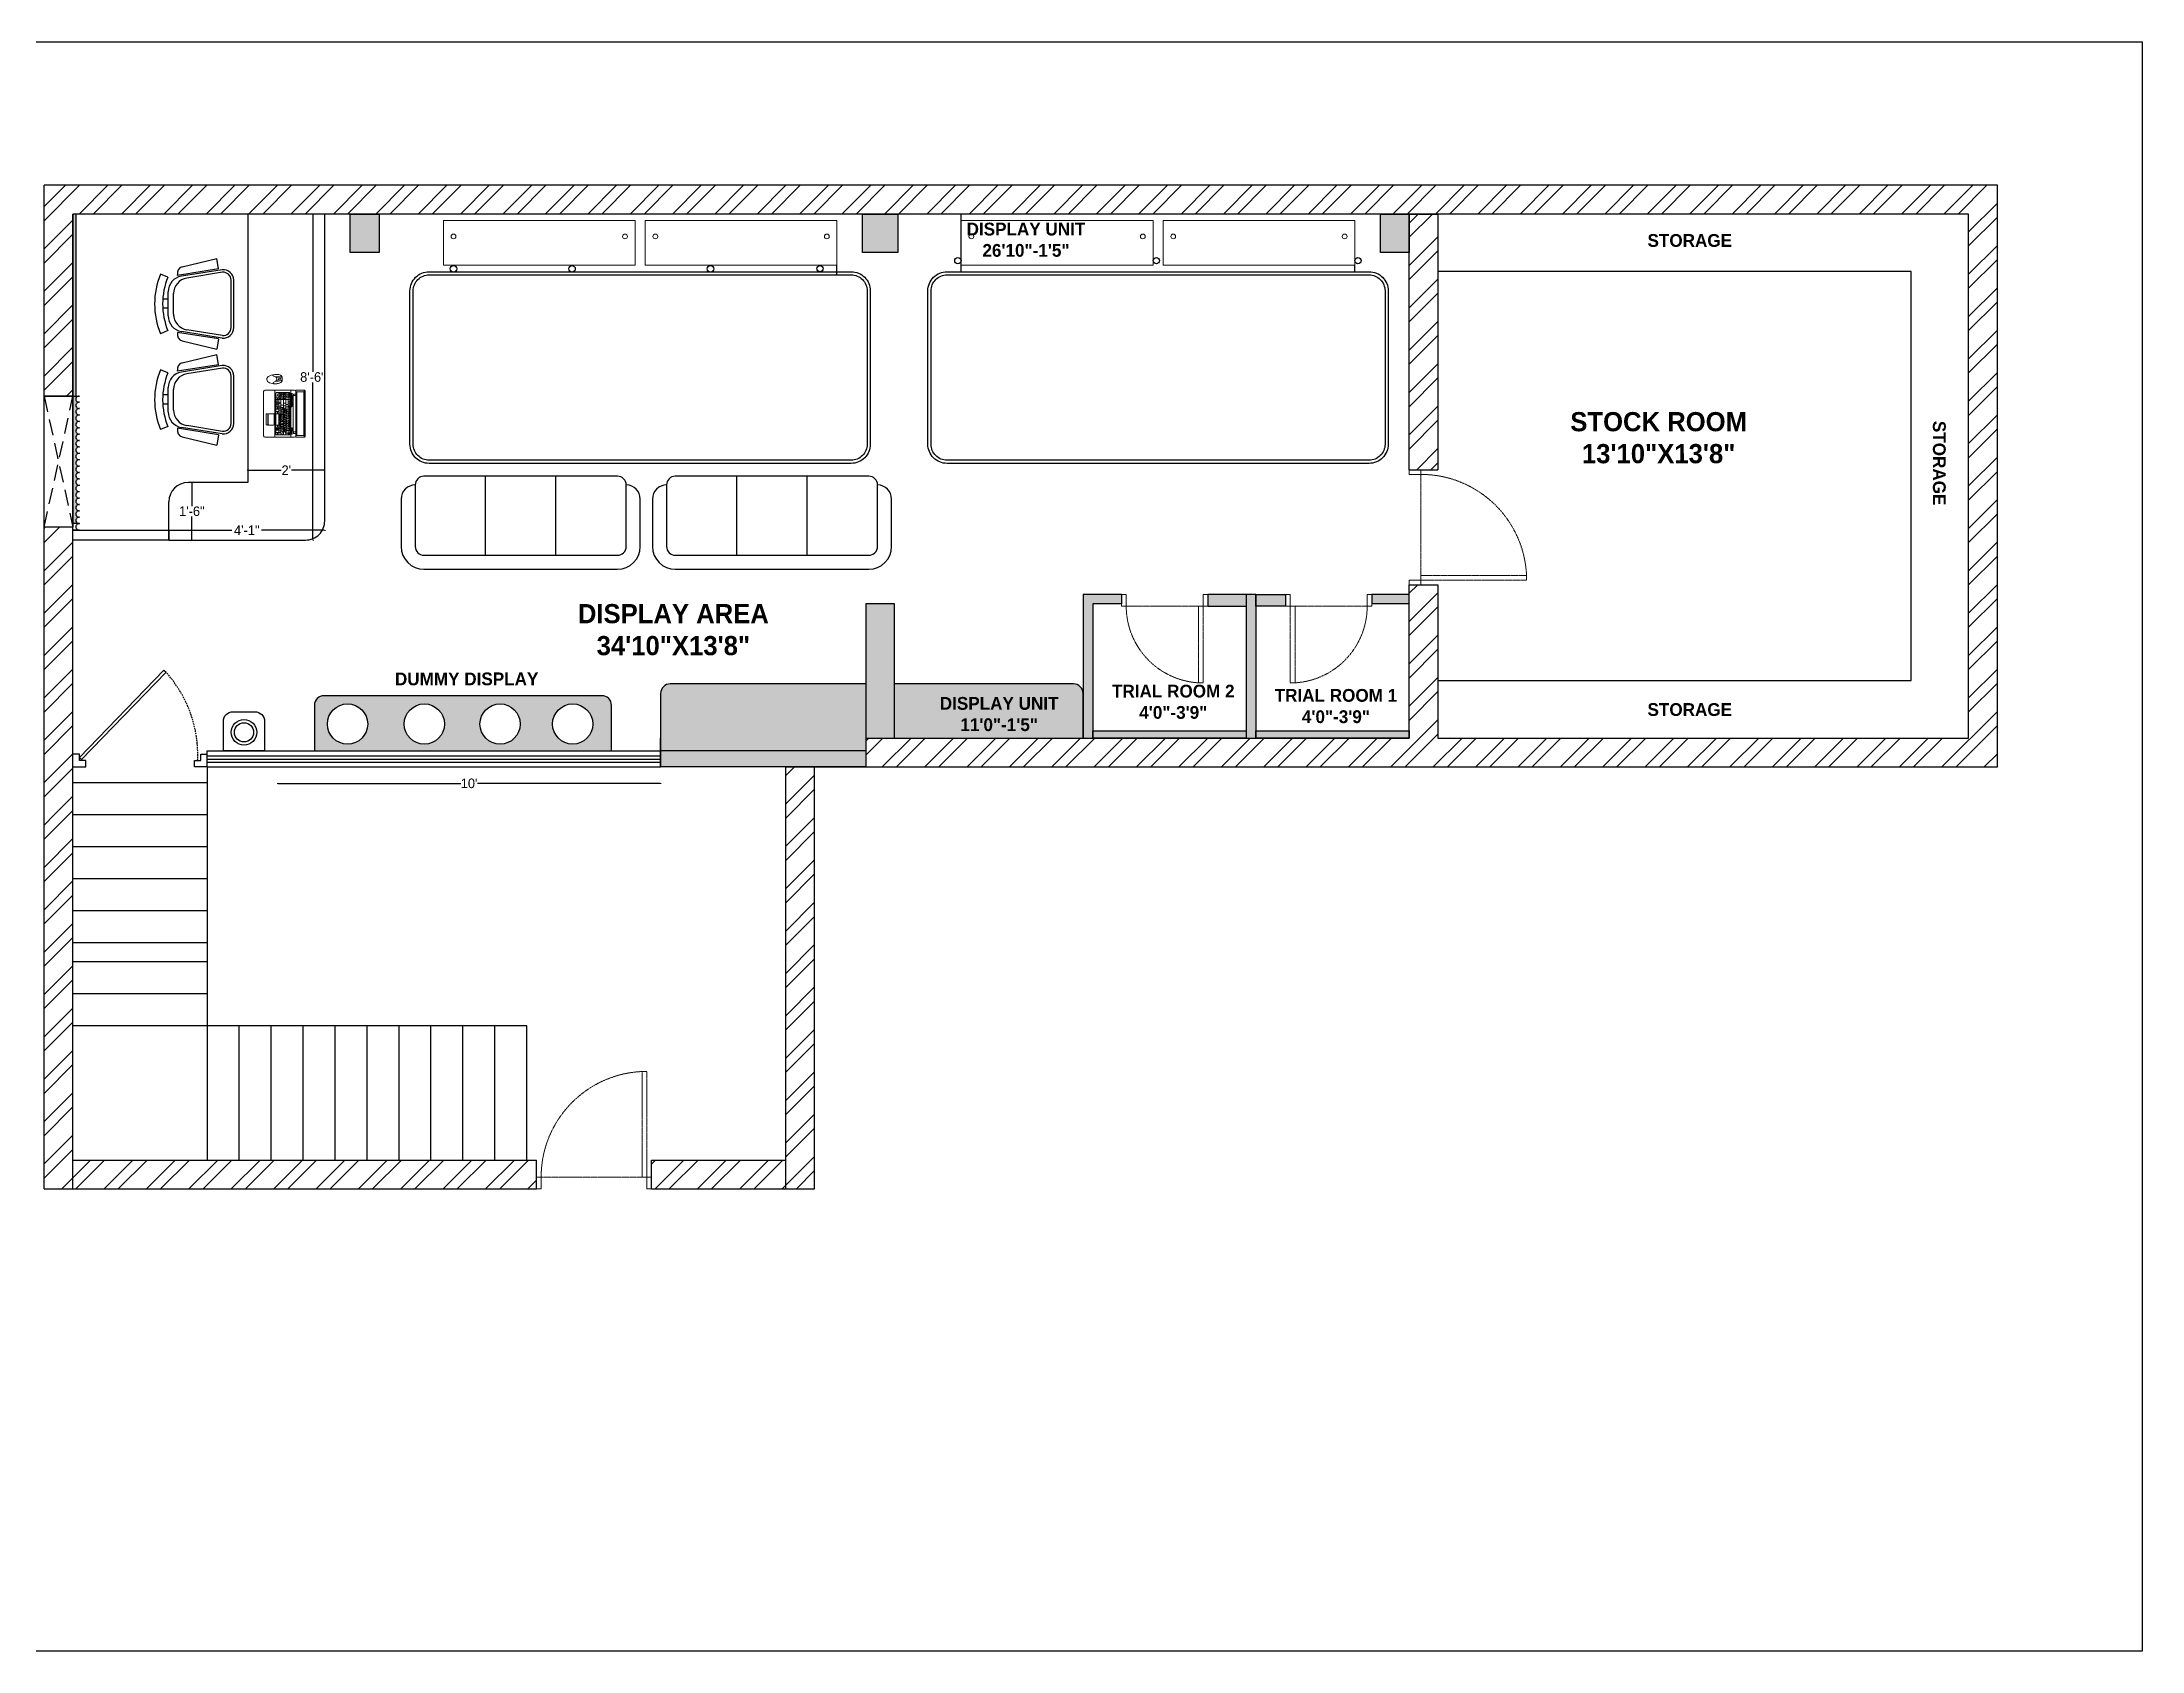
# Model space of a CAD drawing. Header units: inches. Extents: x 9636 to 21597, y -10243 to 557.
# Drawn here: x 18718 to 19375, y -4215 to -3712 of the extents above; entities that cross this region are included whole.
import ezdxf
from ezdxf.enums import TextEntityAlignment as Align

# ---------------------------------------------------------------- set-up
doc = ezdxf.new("R2010")
doc.units = ezdxf.units.IN
doc.header["$MEASUREMENT"] = 0
for name, pattern in [('AUDIT_D_060311083008-3', [0]), ('DASHED', [0.75, 0.5, -0.25]), ('DASHED2', [0.375, 0.25, -0.125]), ('HIDDEN', [0.375, 0.25, -0.125])]:
    doc.linetypes.add(name, pattern=pattern)
for name, color, linetype in [('A-DOOR', 251, 'AUDIT_D_060311083008-3'), ('A-Door-Frame', 1, 'Continuous'), ('A-Door-Swing', 8, 'HIDDEN'), ('B-FURNITURE', 22, 'Continuous'), ('IEL-HATCH-002', 7, 'Continuous')]:
    doc.layers.add(name, color=color, linetype=linetype)
doc.layers.add('WALL', color=23, linetype='Continuous', lineweight=15)
doc.styles.add('HEMI', font='stylu.ttf')
doc.styles.add('Romand', font='romand.shx', dxfattribs={"bigfont": '@extfont2.shx'})
doc.styles.get("Standard").update_dxf_attribs({"font": 'arial.ttf'})
doc.dimstyles.get("Standard").update_dxf_attribs({"dimtxt": 0.18, "dimasz": 0.18, "dimexe": 0.18, "dimexo": 0.0625, "dimgap": 0.09, "dimtad": 0, "dimtih": 1, "dimtoh": 1, "dimdec": 0, "dimzin": 0, "dimdsep": 46, "dimlunit": 4, "dimtxsty": 'Standard', "dimcen": 0.09, "dimadec": 0, "dimazin": 0, "dimtfac": 1, "dimtdec": 0, "dimtofl": 0, "dimtmove": 0, "dimatfit": 3, "dimfxl": 1, "dimtolj": 1, "dimtzin": 0, "dimarcsym": 0})
pattern_1 = [(45, (-457.623, -1548.239), (-6.629126, 6.629126), []), (45, (-453.204, -1548.239), (-6.629126, 6.629126), [])]

# ---------------------------------------------------------------- blocks, each defined once
blk = doc.blocks.new('*U3')
at = {"layer": 'A-Door-Frame', "lineweight": 5}
for p, q in [((0, -100), (0, 0)), ((736, -100), (736, 0))]:
    blk.add_line(p, q, dxfattribs=at)
for points in [[(0, -100), (40, -100), (40, 0), (0, 0)], [(736, -100), (696, -100), (696, 0), (736, 0)]]:
    blk.add_lwpolyline(points, dxfattribs=at)
at = {"layer": 'A-Door-Swing', "linetype": 'DASHED2', "lineweight": 5}
blk.add_line((46, 0), (702, 0), dxfattribs=at)
blk.add_lwpolyline([(40, 0), (40, 656), (80, 656), (80, 0)], close=True, dxfattribs=at)
blk.add_arc((40, 0), 656, 360, 90, dxfattribs=at)
blk = doc.blocks.new('*U2')
at = {"layer": 'A-Door-Frame', "lineweight": 5}
for p, q in [((0, -100), (0, 0)), ((736, -100), (736, 0))]:
    blk.add_line(p, q, dxfattribs=at)
for points in [[(0, -100), (40, -100), (40, 0), (0, 0)], [(736, -100), (696, -100), (696, 0), (736, 0)]]:
    blk.add_lwpolyline(points, dxfattribs=at)
at = {"layer": 'A-Door-Swing', "linetype": 'DASHED2', "lineweight": 5}
blk.add_line((46, 0), (702, 0), dxfattribs=at)
blk.add_lwpolyline([(40, 0), (40, 656), (80, 656), (80, 0)], close=True, dxfattribs=at)
blk.add_arc((40, 0), 656, 360, 90, dxfattribs=at)
blk = doc.blocks.new('laptop_top')
at = {"color": 0, "linetype": 'ByBlock', "lineweight": -2}
for p, q in [((-167, 219), (-167, 9)), ((-167, 192), (167, 192)), ((-151, 91), (-151, 182)), ((149, 174), (-151, 174)), ((149, 157), (-151, 157)), ((-148, 185), (146, 185)), ((-142, 213), (-142, 228)), ((-130, 213), (-142, 213)), ((-138, 201), (-138, 198)), ((-138, 174), (-138, 157)), ((-136, 185), (-136, 174)), ((-130, 213), (-130, 228)), ((-130, 157), (-130, 140)), ((-121, 185), (-121, 174)), ((-121, 174), (-121, 157)), ((-113, 157), (-113, 140)), ((-107, 185), (-107, 174)), ((-104, 174), (-104, 157)), ((-96, 157), (-96, 140)), ((-91, 185), (-91, 174)), ((-87, 174), (-87, 157)), ((-79, 157), (-79, 140)), ((-77, 185), (-77, 174)), ((-70, 174), (-70, 157)), ((-63, 185), (-63, 174)), ((-62, 157), (-62, 140)), ((-53, 174), (-53, 157)), ((-48, 185), (-48, 174)), ((-45, 157), (-45, 140)), ((-36, 174), (-36, 157)), ((-33, 185), (-33, 174)), ((-28, 157), (-28, 140)), ((-19, 185), (-19, 174)), ((-19, 174), (-19, 157)), ((-11, 157), (-11, 140)), ((-4, 185), (-4, 174)), ((-2, 174), (-2, 157)), ((6, 157), (6, 140)), ((11, 185), (11, 174)), ((14, 174), (14, 157)), ((23, 157), (23, 140)), ((26, 185), (26, 174)), ((31, 174), (31, 157)), ((39, 157), (39, 140)), ((40, 185), (40, 174)), ((48, 174), (48, 157)), ((54, 185), (54, 174)), ((56, 157), (56, 140)), ((63, 202), (63, 195)), ((65, 174), (65, 157)), ((69, 185), (69, 174)), ((73, 157), (73, 140)), ((84, 185), (84, 174)), ((99, 185), (99, 87)), ((116, 185), (116, 87)), ((128, 213), (128, 228)), ((139, 213), (128, 213)), ((133, 185), (133, 107)), ((139, 213), (139, 228)), ((149, 182), (149, 91)), ((167, 219), (167, 9)), ((-167, 80), (167, 80)), ((158, 0), (-158, 0)), ((149, 140), (-151, 140)), ((149, 123), (-151, 123)), ((149, 107), (-151, 107)), ((146, 87), (-148, 87)), ((-134, 107), (-134, 87)), ((-125, 140), (-125, 123)), ((-117, 123), (-117, 107)), ((-117, 107), (-117, 87)), ((-108, 140), (-108, 123)), ((-100, 123), (-100, 107)), ((-100, 107), (-100, 87)), ((-91, 140), (-91, 123)), ((-83, 123), (-83, 107)), ((-83, 107), (-83, 87)), ((-81, 37), (-81, 71)), ((-81, 25), (-81, 22)), ((-77, 75), (-6, 75)), ((-77, 32), (-6, 32)), ((-77, 29), (-6, 29)), ((-77, 17), (-6, 17)), ((-74, 140), (-74, 123)), ((-66, 123), (-66, 107)), ((-57, 140), (-57, 123)), ((-49, 123), (-49, 107)), ((-40, 140), (-40, 123)), ((-32, 123), (-32, 107)), ((-23, 140), (-23, 123)), ((-15, 123), (-15, 107)), ((-6, 140), (-6, 123)), ((-2, 107), (-2, 87)), ((-1, 71), (-1, 37)), ((-1, 25), (-1, 22)), ((2, 123), (2, 107)), ((10, 140), (10, 123)), ((15, 107), (15, 87)), ((19, 123), (19, 107)), ((27, 140), (27, 123)), ((32, 107), (32, 87)), ((35, 123), (35, 107)), ((44, 140), (44, 123)), ((49, 107), (49, 87)), ((49, 97), (99, 97)), ((52, 123), (52, 107)), ((61, 140), (61, 123)), ((66, 107), (66, 87)), ((82, 107), (82, 87))]:
    blk.add_line(p, q, dxfattribs=at)
for points in [[(-167, 231), (-167, 291)], [(-161, 294), (161, 294)], [(161, 288), (-161, 288)], [(161, 228), (-161, 228)], [(155, 236), (-155, 236)], [(-124, 209), (122, 209)], [(167, 291), (167, 231)]]:
    blk.add_lwpolyline(points, dxfattribs=at)
for points in [[(-155, 285), (-155, 234), (155, 234), (155, 285), (-155, 285)], [(37, 130), (35, 134), (35, 130), (34, 130), (34, 134), (37, 130), (37, 134), (37, 134), (37, 130)], [(35, 135), (35, 135), (35, 135), (36, 135), (37, 135), (37, 135), (37, 135), (37, 134), (36, 134), (35, 135), (35, 135), (35, 135), (35, 135)]]:
    blk.add_lwpolyline(points, close=True, dxfattribs=at)
for points in [[(-144, 202), (-133, 202, -0.414214), (-130, 199), (-130, 198, -0.414214), (-133, 195), (-144, 195, -0.414214), (-146, 198), (-146, 199, -0.414214)], [(-124, 202), (-101, 202, -0.414214), (-100, 200), (-100, 200, -0.414214), (-101, 199), (-124, 199, -0.414214), (-125, 200), (-125, 200, -0.414214)], [(-124, 198), (-101, 198, -0.414214), (-100, 196), (-100, 196, -0.414214), (-101, 195), (-124, 195, -0.414214), (-125, 196), (-125, 196, -0.414214)], [(52, 202), (92, 202, -0.414214), (95, 199), (95, 198, -0.414214), (92, 195), (52, 195, -0.414214), (49, 198), (49, 199, -0.414214)], [(99, 202), (123, 202, -0.414214), (124, 200), (124, 200, -0.414214), (123, 199), (99, 199, -0.414214), (98, 200), (98, 200, -0.414214)], [(99, 198), (123, 198, -0.414214), (124, 196), (124, 196, -0.414214), (123, 195), (99, 195, -0.414214), (98, 196), (98, 196, -0.414214)], [(129, 202), (140, 202, -0.414214), (143, 199), (143, 198, -0.414214), (140, 195), (129, 195, -0.414214), (126, 198), (126, 199, -0.414214)], [(-108, 98, 0.301668), (-112, 98), (-114, 94, -0.301668), (-109, 94)], [(-107, 102, 0.301668), (-111, 102), (-112, 99, -0.301668), (-108, 98)], [(-104, 97, -0.279065), (-108, 97), (-109, 94, 0.279065), (-105, 93)], [(-102, 101, -0.279065), (-107, 102), (-108, 98, 0.279065), (-104, 98)]]:
    blk.add_lwpolyline(points, format="xyb", close=True, dxfattribs=at)
for points, format in [([(-132, 153, 0.445, 0.445, 0), (-136, 153, 3.56, 0, 0), (-140, 153, 0, 0, 0)], "xyseb"), ([(-130, 213, 0.381204), (-124, 209, -0.067107)], "xyb"), ([(83, 166, 0.89, 0.89, 0), (76, 166, 2.67, 0, 0), (71, 166, 0, 0, 0)], "xyseb"), ([(76, 202, -0.414214), (78, 199), (78, 198, -0.414214), (76, 195)], "xyb"), ([(128, 213, -0.381204), (122, 209, 0.067107)], "xyb"), ([(-140, 145, 0.445, 0.445, 0), (-135, 145, 3.56, 0, 0), (-132, 145, 0, 0, 0)], "xyseb"), ([(-133, 115), (-133, 110, -0.414214), (-133, 110), (-135, 110, -0.414214), (-135, 110), (-135, 115), (-137, 115, -0.606815), (-137, 116), (-134, 120, -0.520567), (-134, 120), (-130, 116, -0.606815), (-131, 115), (-133, 115)], "xyb"), ([(60, 92, 0.312, 0.312, 0), (57, 92, 2.49, 0, 0), (55, 92, 0, 0, 0)], "xyseb"), ([(82, 137, 0.89, 0.89, 0), (82, 130, 0.89, 0.89, 0), (76, 130, 3.56, 0, 0), (71, 130, 0, 0, 0)], "xyseb"), ([(76, 115), (76, 110, -0.414214), (76, 110), (75, 110, -0.414214), (75, 110), (75, 115), (72, 115, -0.606815), (72, 116), (75, 120, -0.520567), (76, 120), (79, 116, -0.606815), (79, 115), (76, 115)], "xyb"), ([(74, 99, 0.312, 0.312, 0), (74, 102, 2.49, 0, 0), (74, 105, 0, 0, 0)], "xyseb"), ([(74, 94, 0.312, 0.312, 0), (74, 91, 2.49, 0, 0), (74, 89, 0, 0, 0)], "xyseb"), ([(88, 92, 0.312, 0.312, 0), (91, 92, 2.49, 0, 0), (93, 92, 0, 0, 0)], "xyseb")]:
    blk.add_lwpolyline(points, format=format, dxfattribs=at)
at = {"color": 0, "linetype": 'ByBlock', "lineweight": -2, "const_width": 0.445}
for points in [[(-140, 151), (-140, 155)], [(-132, 143), (-132, 147)]]:
    blk.add_lwpolyline(points, dxfattribs=at)
at = {"color": 0, "linetype": 'ByBlock', "lineweight": -2}
blk.add_circle((-138, 198), 1.38, dxfattribs=at)
for centre, radius, start, end in [((-158, 219), 8.9, 90, 180), ((-148, 182), 3.56, 90, 180), ((146, 182), 3.56, 0, 90), ((158, 219), 8.9, 0, 90), ((-158, 9), 8.9, 180, 270), ((-148, 91), 3.56, 180, 270), ((-77, 71), 4.45, 90, 180), ((-77, 37), 4.45, 180, 270), ((-77, 25), 4.45, 90, 180), ((-77, 22), 4.45, 180, 270), ((-6, 71), 4.45, 0, 90), ((-6, 37), 4.45, 270, 0), ((-6, 25), 4.45, 0, 90), ((-6, 22), 4.45, 270, 0), ((146, 91), 3.56, 270, 0), ((158, 9), 8.9, 270, 0)]:
    blk.add_arc(centre, radius, start, end, dxfattribs=at)
for centre, major_axis, start_param, end_param in [((-161, 291), (6.23, 0), 1.570796, 3.141593), ((-161, 285), (6.23, 0), 1.570796, 3.141593), ((-161, 231), (-6.23, 0), 0, 1.570796), ((161, 291), (-6.23, 0), 3.141593, 4.712389), ((161, 285), (-6.23, 0), 3.141593, 4.712389)]:
    blk.add_ellipse(centre, major_axis=major_axis, ratio=0.5, start_param=start_param, end_param=end_param, dxfattribs=at)
at = {"color": 0, "linetype": 'ByBlock', "lineweight": -2, "extrusion": (0, 0, -1)}
blk.add_ellipse((161, 231), major_axis=(6.23, 0), ratio=0.5, start_param=0, end_param=1.570796, dxfattribs=at)
at = {"color": 0, "linetype": 'ByBlock', "lineweight": -2, "style": 'Romand'}
for s, height, p in [('Esc', 3.56, (-149, 182)), ('F1', 3.12, (-119, 182)), ('F2', 3.12, (-105, 182)), ('F3', 3.12, (-89, 182)), ('F4', 3.12, (-75, 182)), ('F5', 3.12, (-61, 182)), ('F6', 3.12, (-46, 182)), ('F7', 3.12, (-31, 182)), ('F8', 3.12, (-17, 182)), ('F9', 3.12, (-2, 182)), ('F10', 3.12, (13, 182)), ('F11', 3.12, (28, 182)), ('F12', 3.12, (42, 182))]:
    blk.add_text(s, height=height, dxfattribs=at).set_placement(p, align=Align.MIDDLE_LEFT)
for s, height, p in [('1', 4.45, (-129, 163)), ('Q', 4.45, (-121, 149)), ('2', 4.45, (-112, 163)), ('W', 4.45, (-104, 149)), ('3', 4.45, (-95, 163)), ('E', 4.45, (-87, 149)), ('4', 4.45, (-79, 163)), ('R', 4.45, (-70, 149)), ('5', 4.45, (-62, 163)), ('T', 4.45, (-53, 149)), ('6', 4.45, (-45, 163)), ('Y', 4.45, (-37, 149)), ('7', 4.45, (-28, 163)), ('U', 4.45, (-20, 149)), ('8', 4.45, (-11, 163)), ('I', 4.45, (-3, 149)), ('9', 4.45, (6, 163)), ('O', 4.45, (14, 149)), ('0', 4.45, (23, 163)), ('P', 4.45, (31, 149)), ('7', 4.45, (107, 149)), ('.', 4.45, (107, 166)), ('/', 4.45, (124, 180)), ('+', 4.45, (124, 166)), ('8', 4.45, (124, 149)), ('-', 4.45, (141, 166)), ('*', 4.45, (141, 180)), ('9', 4.45, (141, 149)), ('Cap Lock', 3.12, (-138, 132)), ('Ctrl', 3.12, (-142, 98)), ('A', 4.45, (-116, 132)), ('Z', 4.45, (-108, 115)), ('S', 4.45, (-99, 132)), ('Alt', 3.12, (-91, 98)), ('X', 4.45, (-91, 115)), ('D', 4.45, (-82, 132)), ('C', 4.45, (-74, 115)), ('F', 4.45, (-66, 132)), ('V', 4.45, (-58, 115)), ('G', 4.45, (-49, 132)), ('B', 4.45, (-41, 115)), ('H', 4.45, (-32, 132)), ('N', 4.45, (-24, 115)), ('J', 4.45, (-15, 132)), ('M', 4.45, (-7, 115)), ('K', 4.45, (2, 132)), ('Alt', 3.12, (6, 98)), (',', 4.45, (10, 115)), ('L', 4.45, (19, 132)), ('.', 4.45, (27, 115)), ('Ctrl', 3.12, (40, 98)), ('-', 4.45, (44, 115)), ('4', 4.45, (107, 132)), ('1', 4.45, (107, 115)), ('0', 4.45, (107, 98)), ('5', 4.45, (124, 132)), ('2', 4.45, (124, 115)), ('Enter', 3.12, (133, 97)), ('6', 4.45, (141, 132)), ('3', 4.45, (141, 115))]:
    blk.add_text(s, height=height, dxfattribs=at).set_placement(p, align=Align.MIDDLE_CENTER)
blk = doc.blocks.new('LAPTOP')
at = {"color": 18, "lineweight": 9, "true_color": 0x000000}
for points in [[(65837.86, 13818.52, -0.241004), (65836.7, 13818.93, -0.217003), (65836.62, 13822.52, -0.752527), (65838.71, 13822.62, -0.115399), (65839.22, 13820.18, -0.099122), (65838.97, 13819.04, -0.240483), (65837.86, 13818.52)], [(65838.31, 13818.58, 0.071754), (65838.47, 13819.55, 0.043169), (65838.43, 13820.18, -0.269309), (65838.92, 13821.43, -0.36617), (65839.12, 13821.37, -0.160325), (65838.97, 13819.04, -0.150096), (65838.32, 13818.58)], [(65837.39, 13818.54, -0.055019), (65837.17, 13819.31, -0.050601), (65837.12, 13820.05, 0.084687), (65837.08, 13820.53, 0.175899), (65836.56, 13821.3, 0.569307), (65836.31, 13821.19, 0.064428), (65836.32, 13820.16, 0.081238), (65836.7, 13818.93, 0.150456), (65837.39, 13818.54)], [(65838.25, 13818.57, 0.141108), (65838.33, 13820.07, -0.211379), (65838.42, 13820.54, -0.412702), (65837.08, 13820.53, -0.176997), (65837.2, 13820.02, 0.141094), (65837.43, 13818.53, 0.080592), (65837.86, 13818.52, 0.075205), (65838.25, 13818.56)], [(65837.64, 13819.59), (65837.68, 13818.99, 0.837339), (65837.9, 13819.04), (65837.87, 13819.74, 1), (65837.64, 13819.73)]]:
    blk.add_lwpolyline(points, format="xyb", close=True, dxfattribs=at)
at = {"color": 18, "lineweight": 9, "true_color": 0x000000, "xscale": -0.044059898217101, "yscale": 0.044059898217101, "zscale": 0.044059898217101, "rotation": 180}
blk.add_blockref('laptop_top', (65826.95, 13824.35), dxfattribs=at)
blk = doc.blocks.new('*D320')
at = {"color": 0, "lineweight": -2, "transparency": 16777216}
for p, q in [((18802.39, -3765.51), (18802.61, -3765.51)), ((18802.39, -3867.51), (18802.61, -3867.51))]:
    blk.add_line(p, q, dxfattribs=at)
at = {"color": 5, "lineweight": -2, "transparency": 16777216}
for p, q in [((18802.43, -3765.69), (18802.43, -3814.87)), ((18802.43, -3867.33), (18802.43, -3818.16))]:
    blk.add_line(p, q, dxfattribs=at)
at = {"color": 5, "transparency": 16777216}
for points in [[(18802.4, -3765.69), (18802.46, -3765.69), (18802.43, -3765.51)], [(18802.4, -3867.33), (18802.46, -3867.33), (18802.43, -3867.51)]]:
    blk.add_solid(points, dxfattribs=at)
at = {"layer": 'Defpoints', "color": 0, "transparency": 16777216}
for p in [(18782.12, -3765.51), (18802.43, -3765.51), (18800.12, -3867.51)]:
    blk.add_point(p, dxfattribs=at)
at = {"color": 5, "transparency": 16777216, "insert": (18802.43, -3816.51), "char_height": 3, "attachment_point": 5, "style": 'HEMI'}
blk.add_mtext('\\A1;8\'-6"', dxfattribs=at)
blk = doc.blocks.new('*D321')
at = {"color": 0, "lineweight": -2, "transparency": 16777216}
for p, q in [((18791.37, -3943.62), (18791.37, -3943.84)), ((18911.21, -3943.62), (18911.21, -3943.84))]:
    blk.add_line(p, q, dxfattribs=at)
at = {"color": 5, "lineweight": -2, "transparency": 16777216}
for p, q in [((18791.55, -3943.66), (18848.67, -3943.66)), ((18911.03, -3943.66), (18853.91, -3943.66))]:
    blk.add_line(p, q, dxfattribs=at)
at = {"color": 5, "transparency": 16777216}
for points in [[(18791.55, -3943.63), (18791.55, -3943.69), (18791.37, -3943.66)], [(18911.03, -3943.63), (18911.03, -3943.69), (18911.21, -3943.66)]]:
    blk.add_solid(points, dxfattribs=at)
at = {"layer": 'Defpoints', "color": 0, "transparency": 16777216}
for p in [(18791.37, -3938.51), (18911.21, -3938.51), (18791.37, -3943.66)]:
    blk.add_point(p, dxfattribs=at)
at = {"color": 5, "transparency": 16777216, "insert": (18851.29, -3943.66), "char_height": 3, "attachment_point": 5, "style": 'HEMI'}
blk.add_mtext("\\A1;10'", dxfattribs=at)
blk = doc.blocks.new('*U10')
at = {"layer": 'A-Door-Frame', "lineweight": 5}
for p, q in [((0, -100), (0, 0)), ((982, -100), (982, 0))]:
    blk.add_line(p, q, dxfattribs=at)
for points in [[(0, -100), (40, -100), (40, 0), (0, 0)], [(982, -100), (942, -100), (942, 0), (982, 0)]]:
    blk.add_lwpolyline(points, dxfattribs=at)
at = {"layer": 'A-Door-Swing', "linetype": 'DASHED2', "lineweight": 5}
blk.add_line((48, 0), (950, 0), dxfattribs=at)
blk.add_lwpolyline([(40, 0), (40, 902), (80, 902), (80, 0)], close=True, dxfattribs=at)
blk.add_arc((40, 0), 902, 360, 90, dxfattribs=at)
blk = doc.blocks.new('AG')
at = {"layer": 'B-FURNITURE', "color": 18, "true_color": 0x000000}
for p, q in [((18631.27, -2608.08), (18633.32, -2620.8)), ((18650.97, -2604.12), (18634.07, -2604.12)), ((18650.97, -2605.06), (18634.07, -2605.06)), ((18653.76, -2608.08), (18651.72, -2620.8)), ((18630.05, -2609.58), (18626.37, -2610.17)), ((18629.34, -2622.43), (18626.37, -2610.17)), ((18630.05, -2609.58), (18632.38, -2624.09)), ((18630.35, -2608.23), (18632.68, -2622.74)), ((18654.68, -2608.23), (18652.35, -2622.74)), ((18654.98, -2609.58), (18652.65, -2624.09)), ((18654.98, -2609.58), (18658.67, -2610.17)), ((18655.69, -2622.43), (18658.67, -2610.17)), ((18632.98, -2627.56), (18631.91, -2630.2)), ((18632.38, -2624.09), (18632.16, -2624.14)), ((18646.82, -2627.45), (18638.21, -2627.45)), ((18646.19, -2625.51), (18638.84, -2625.51)), ((18640.69, -2629.36), (18640.69, -2627.45)), ((18643.94, -2629.38), (18643.94, -2627.45)), ((18652.05, -2627.56), (18653.13, -2630.2)), ((18652.65, -2624.09), (18652.88, -2624.14))]:
    blk.add_line(p, q, dxfattribs=at)
for centre, radius, start, end in [((18634.07, -2607.85), 3.73, 90, 185.71059), ((18634.07, -2607.85), 2.8, 90, 185.71059), ((18650.97, -2607.85), 3.73, 354.28941, 90), ((18650.97, -2607.85), 2.8, 354.28941, 90), ((18631.61, -2621.88), 2.33, 193.63667, 283.63667), ((18638.21, -2621.85), 5.6, 189.12367, 270), ((18638.84, -2619.91), 5.6, 189.12367, 270), ((18646.19, -2619.91), 5.6, 270, 350.87633), ((18646.82, -2621.85), 5.6, 270, 350.87633), ((18653.43, -2621.88), 2.33, 256.36333, 346.36333), ((18642.52, -2604.12), 28.15, 247.85911, 292.14089), ((18642.52, -2604.12), 25.3, 247.85911, 292.14089)]:
    blk.add_arc(centre, radius, start, end, dxfattribs=at)
blk = doc.blocks.new('*D322')
at = {"color": 0, "lineweight": -2, "transparency": 16777216}
for p, q in [((18757.37, -3864.41), (18757.37, -3864.63)), ((18806.12, -3864.41), (18806.12, -3864.63))]:
    blk.add_line(p, q, dxfattribs=at)
at = {"color": 5, "lineweight": -2, "transparency": 16777216}
for p, q in [((18757.55, -3864.45), (18777.11, -3864.45)), ((18805.94, -3864.45), (18786.37, -3864.45))]:
    blk.add_line(p, q, dxfattribs=at)
at = {"color": 5, "transparency": 16777216}
for points in [[(18757.55, -3864.42), (18757.55, -3864.48), (18757.37, -3864.45)], [(18805.94, -3864.42), (18805.94, -3864.48), (18806.12, -3864.45)]]:
    blk.add_solid(points, dxfattribs=at)
at = {"layer": 'Defpoints', "color": 0, "transparency": 16777216}
for p in [(18757.37, -3855.51), (18806.12, -3855.51), (18806.12, -3864.45)]:
    blk.add_point(p, dxfattribs=at)
at = {"color": 5, "transparency": 16777216, "insert": (18781.74, -3864.45), "char_height": 3, "attachment_point": 5, "style": 'HEMI'}
blk.add_mtext('\\A1;4\'-1"', dxfattribs=at)
blk = doc.blocks.new('*D323')
at = {"color": 0, "lineweight": -2, "transparency": 16777216}
for p, q in [((18782.12, -3845.71), (18782.12, -3845.49)), ((18806.12, -3845.71), (18806.12, -3845.49))]:
    blk.add_line(p, q, dxfattribs=at)
at = {"color": 5, "lineweight": -2, "transparency": 16777216}
for p, q in [((18782.3, -3845.67), (18792.54, -3845.67)), ((18805.94, -3845.67), (18795.69, -3845.67))]:
    blk.add_line(p, q, dxfattribs=at)
at = {"color": 5, "transparency": 16777216}
for points in [[(18782.3, -3845.64), (18782.3, -3845.7), (18782.12, -3845.67)], [(18805.94, -3845.64), (18805.94, -3845.7), (18806.12, -3845.67)]]:
    blk.add_solid(points, dxfattribs=at)
at = {"layer": 'Defpoints', "color": 0, "transparency": 16777216}
for p in [(18806.12, -3845.67), (18782.12, -3849.51), (18806.12, -3849.51)]:
    blk.add_point(p, dxfattribs=at)
at = {"color": 5, "transparency": 16777216, "insert": (18794.12, -3845.67), "char_height": 3, "attachment_point": 5, "style": 'HEMI'}
blk.add_mtext("\\A1;2'", dxfattribs=at)
blk = doc.blocks.new('*D324')
at = {"color": 0, "lineweight": -2, "transparency": 16777216}
for p, q in [((18764.59, -3849.51), (18764.37, -3849.51)), ((18764.59, -3867.51), (18764.37, -3867.51))]:
    blk.add_line(p, q, dxfattribs=at)
at = {"color": 5, "lineweight": -2, "transparency": 16777216}
for p, q in [((18764.55, -3849.69), (18764.55, -3856.87)), ((18764.55, -3867.33), (18764.55, -3860.16))]:
    blk.add_line(p, q, dxfattribs=at)
at = {"color": 5, "transparency": 16777216}
for points in [[(18764.52, -3849.69), (18764.58, -3849.69), (18764.55, -3849.51)], [(18764.52, -3867.33), (18764.58, -3867.33), (18764.55, -3867.51)]]:
    blk.add_solid(points, dxfattribs=at)
at = {"layer": 'Defpoints', "color": 0, "transparency": 16777216}
for p in [(18782.12, -3849.51), (18764.55, -3867.51), (18782.12, -3867.51)]:
    blk.add_point(p, dxfattribs=at)
at = {"color": 5, "transparency": 16777216, "insert": (18764.55, -3858.51), "char_height": 3, "attachment_point": 5, "style": 'HEMI'}
blk.add_mtext('\\A1;1\'-6"', dxfattribs=at)
blk = doc.blocks.new('rthjr')
for p, q in [((3335.61, 665.8), (3275.11, 665.8)), ((3267.96, 658.65), (3267.96, 643.8)), ((3294.36, 661.4), (3294.36, 636.65)), ((3316.36, 661.4), (3316.36, 636.65)), ((3342.76, 643.8), (3342.76, 658.65))]:
    blk.add_line(p, q)
blk.add_lwpolyline([(3275.11, 636.65), (3335.61, 636.65, 0.414214), (3338.36, 639.4), (3338.36, 658.65, 0.414214), (3335.61, 661.4), (3275.11, 661.4, 0.414214), (3272.36, 658.65), (3272.36, 639.4, 0.414214)], format="xyb", close=True)
for centre, radius, start, end in [((3275.11, 658.65), 7.15, 90, 180), ((3335.61, 658.65), 7.15, 0, 90), ((3272.36, 643.8), 4.4, 180, 270), ((3338.36, 643.8), 4.4, 270, 0)]:
    blk.add_arc(centre, radius, start, end)

msp = doc.modelspace()

# ---------------------------------------------------------------- hatches: boundary and pattern name
at = {"layer": 'IEL-HATCH-002', "true_color": 0xf27172, "transparency": 33554687}
h = msp.add_hatch(dxfattribs=at)
h.set_pattern_fill('ANSI32', color=11, scale=25)
h.set_pattern_definition([(45, (5739.207, -2237.798), (-6.629126, 6.629126), []), (45, (5743.626, -2237.798), (-6.629126, 6.629126), [])])
h.paths.add_polyline_path([(19329.37, -3756.51), (18718.37, -3756.51), (18718.37, -3822.51), (18727.37, -3822.51), (18727.37, -3765.51), (18746.09, -3765.51), (19320.37, -3765.51), (19320.37, -3929.51), (19154.37, -3929.51), (19154.37, -3881.51), (19145.37, -3881.51), (19145.37, -3929.51), (19097.37, -3929.51), (18975.37, -3929.51), (18975.37, -3938.51), (19329.37, -3938.51), (19329.37, -3929.51)])
at = {"layer": 'IEL-HATCH-002', "true_color": 0xab9678, "transparency": 33554687}
h = msp.add_hatch(color=33, dxfattribs=at)
h.dxf.hatch_style = 1
h.paths.add_polyline_path([(18729.19, -3828.37, -0.916095), (18729.19, -3826.37, -0.885359), (18729.12, -3824.38, -0.87812), (18729.06, -3822.51), (18727.37, -3822.51), (18727.37, -3862.37), (18729.19, -3862.37, -0.916095), (18729.19, -3860.37, -0.916095), (18729.19, -3858.37, -0.916095), (18729.19, -3856.37, -0.916095), (18729.19, -3854.37, -0.916095), (18729.19, -3852.37, -0.916095), (18729.19, -3850.37, -0.916095), (18729.19, -3848.37, -0.916095), (18729.19, -3846.37, -0.916095), (18729.19, -3844.37, -0.916095), (18729.19, -3842.37, -0.916095), (18729.19, -3840.37, -0.916095), (18729.19, -3838.37, -0.916095), (18729.19, -3836.37, -0.916095), (18729.19, -3834.37, -0.916095), (18729.19, -3832.37, -0.916095), (18729.19, -3830.37, -0.916095)])
h.paths.add_polyline_path([(18728.37, -3765.51), (18727.37, -3765.51), (18727.37, -3822.51), (18728.37, -3822.51)])
h = msp.add_hatch(color=33, dxfattribs=at)
h.dxf.hatch_style = 1
h.paths.add_polyline_path([(18823.12, -3765.51), (18814.12, -3765.51), (18814.12, -3777.51), (18823.12, -3777.51)])
h = msp.add_hatch(color=33, dxfattribs=at)
h.dxf.hatch_style = 1
h.paths.add_polyline_path([(18985.37, -3765.51), (18974.37, -3765.51), (18974.37, -3777.51), (18985.37, -3777.51)])
h = msp.add_hatch(color=33, dxfattribs=at)
h.dxf.hatch_style = 1
h.paths.add_polyline_path([(19145.37, -3765.51), (19136.37, -3765.51), (19136.37, -3777.51), (19145.37, -3777.51)])
at = {"layer": 'IEL-HATCH-002', "true_color": 0xf27172, "transparency": 33554687}
h = msp.add_hatch(dxfattribs=at)
h.set_pattern_fill('ANSI32', color=11, scale=25)
h.set_pattern_definition(pattern_1)
h.paths.add_polyline_path([(19154.37, -3765.51), (19145.37, -3765.51), (19145.37, -3845.51), (19149.03, -3845.51), (19154.37, -3845.51)])
h = msp.add_hatch(dxfattribs=at)
h.set_pattern_fill('ANSI32', color=11, scale=25)
h.set_pattern_definition(pattern_1)
h.paths.add_polyline_path([(18727.37, -3863.52), (18718.37, -3863.52), (18718.37, -3953.51), (18727.37, -3953.51)])
at = {"layer": 'IEL-HATCH-002', "true_color": 0x636466, "transparency": 33554687}
h = msp.add_hatch(color=251, dxfattribs=at)
h.dxf.hatch_style = 1
h.paths.add_polyline_path([(18984.37, -3912.51), (18975.37, -3912.51), (18975.37, -3929.51), (18984.37, -3929.51)])
h.paths.add_polyline_path([(18984.37, -3887.51), (18975.37, -3887.51), (18975.37, -3912.51), (18984.37, -3912.51)])
at = {"layer": 'IEL-HATCH-002', "true_color": 0xbf9e7d, "transparency": 33554687}
h = msp.add_hatch(color=33, dxfattribs=at)
h.dxf.hatch_style = 1
h.paths.add_polyline_path([(19046.37, -3887.51), (19043.37, -3887.51), (19043.37, -3929.51), (19046.37, -3929.51), (19046.37, -3930.17)])
h.paths.add_polyline_path([(19055.37, -3884.51), (19043.37, -3884.51), (19043.37, -3887.51), (19055.37, -3887.51)])
h.paths.add_polyline_path([(19145.37, -3884.51), (19133.71, -3884.51), (19133.71, -3887.51), (19145.37, -3887.51)])
h.paths.add_polyline_path([(19097.37, -3884.51), (19094.37, -3884.51), (19094.37, -3888.18), (19094.37, -3929.51), (19097.37, -3929.51)])
h = msp.add_hatch(color=33, dxfattribs=at)
h.dxf.hatch_style = 1
h.paths.add_polyline_path([(19094.37, -3884.51), (19082.37, -3884.51), (19082.37, -3888.18), (19094.37, -3888.18)])
h = msp.add_hatch(color=33, dxfattribs=at)
h.dxf.hatch_style = 1
h.paths.add_polyline_path([(19106.71, -3884.51), (19097.37, -3884.51), (19097.37, -3888.18), (19106.71, -3888.18)])
at = {"layer": 'IEL-HATCH-002', "true_color": 0xab9678, "transparency": 33554687}
h = msp.add_hatch(color=33, dxfattribs=at)
h.dxf.hatch_style = 1
h.paths.add_polyline_path([(18975.37, -3933.51), (18911.21, -3933.51), (18911.21, -3938.51), (18975.37, -3938.51)])
h.paths.add_polyline_path([(18975.37, -3912.51), (18914.21, -3912.51, 0.414214), (18911.21, -3915.51), (18911.21, -3929.51), (18911.21, -3933.51), (18975.37, -3933.51), (18975.37, -3929.51)])
h.paths.add_polyline_path([(19043.37, -3915.51, 0.414214), (19040.37, -3912.51), (18984.37, -3912.51), (18984.37, -3929.51), (19043.37, -3929.51)])
h.paths.add_polyline_path([(18997.8, -3929.98), (19035.96, -3929.98), (19035.95, -3914.08), (18997.8, -3914.09)], flags=9)
h = msp.add_hatch(color=33, dxfattribs=at)
h.dxf.hatch_style = 1
h.paths.add_polyline_path([(18895.83, -3919.21, 0.414214), (18892.83, -3916.21), (18805.9, -3916.21, 0.414214), (18802.9, -3919.21), (18802.9, -3933.51), (18895.83, -3933.51)])
h.paths.add_polyline_path([(18854.68, -3925.08, -1), (18867.29, -3925.08, -1)], flags=16)
h.paths.add_polyline_path([(18830.97, -3925.08, -1), (18843.58, -3925.08, -1)], flags=16)
h.paths.add_polyline_path([(18877.39, -3925.08, -1), (18890, -3925.08, -1)], flags=16)
h.paths.add_polyline_path([(18806.96, -3925.08, -1), (18819.57, -3925.08, -1)], flags=16)
at = {"layer": 'IEL-HATCH-002', "true_color": 0x7aafdf, "transparency": 33554687}
h = msp.add_hatch(color=143, dxfattribs=at)
h.dxf.hatch_style = 1
h.paths.add_polyline_path([(19097.37, -3929.51), (19145.37, -3929.51), (19145.37, -3927.17), (19097.37, -3927.17)])
h.paths.add_polyline_path([(19046.37, -3929.51), (19094.37, -3929.51), (19094.37, -3927.17), (19046.37, -3927.17)])
at = {"layer": 'IEL-HATCH-002', "true_color": 0xf27172, "transparency": 33554687}
h = msp.add_hatch(dxfattribs=at)
h.set_pattern_fill('ANSI32', color=11, scale=25)
h.set_pattern_definition(pattern_1)
h.paths.add_polyline_path([(18959.37, -3938.51), (18950.37, -3938.51), (18950.37, -4070.51), (18959.37, -4070.51)])
h.paths.add_polyline_path([(18950.37, -4061.51), (18908.37, -4061.51), (18908.37, -4070.51), (18950.37, -4070.51)])
h.paths.add_polyline_path([(18872.37, -4061.51), (18727.37, -4061.51), (18727.37, -4070.51), (18872.37, -4070.51)])
h.paths.add_polyline_path([(18727.37, -3953.51), (18718.37, -3953.51), (18718.37, -4070.51), (18727.37, -4070.51), (18727.37, -4085.51)])

# ---------------------------------------------------------------- linework, layer by layer
for p, q in [((18718.37, -3822.51), (18718.37, -3756.51)), ((18727.37, -3822.51), (18727.37, -3765.51)), ((19320.37, -3765.51), (18727.37, -3765.51)), ((18782.12, -3765.51), (18782.12, -3849.51)), ((19145.37, -3845.51), (19145.37, -3765.51)), ((19145.37, -3765.51), (19154.37, -3765.51)), ((19145.37, -3779.51), (19145.37, -3765.51)), ((19154.37, -3765.51), (19154.37, -3845.51)), ((19320.37, -3929.51), (19320.37, -3765.51)), ((19302.37, -3783.51), (19154.37, -3783.51)), ((19302.37, -3911.51), (19302.37, -3783.51)), ((18727.37, -3822.51), (18718.37, -3822.51)), ((19145.37, -3845.51), (19154.37, -3845.51)), ((18757.37, -3867.51), (18757.37, -3855.51)), ((18782.12, -3849.51), (18763.37, -3849.51)), ((18718.37, -3953.51), (18718.37, -3863.51)), ((18727.37, -3863.51), (18718.37, -3863.51)), ((18727.37, -3953.51), (18727.37, -3863.51)), ((19145.37, -3929.51), (19145.37, -3881.51)), ((19145.37, -3881.51), (19154.37, -3881.51)), ((19154.37, -3881.51), (19154.37, -3929.51)), ((19055.37, -3884.51), (19043.37, -3884.51)), ((19043.37, -3884.51), (19043.37, -3929.51)), ((19055.37, -3887.51), (19046.37, -3887.51)), ((19046.37, -3887.51), (19046.37, -3929.51)), ((19055.37, -3884.51), (19055.37, -3887.51)), ((19094.37, -3884.51), (19082.37, -3884.51)), ((19082.37, -3884.51), (19082.37, -3888.18)), ((19082.37, -3888.18), (19094.37, -3888.18)), ((19097.37, -3884.51), (19094.37, -3884.51)), ((19094.37, -3884.51), (19094.37, -3929.51)), ((19097.37, -3884.51), (19097.37, -3929.51)), ((19145.37, -3884.51), (19133.71, -3884.51)), ((19133.71, -3884.51), (19133.71, -3887.51)), ((19145.37, -3887.51), (19133.71, -3887.51)), ((19154.37, -3911.51), (19302.37, -3911.51)), ((18769.37, -3933.51), (18911.21, -3933.51)), ((18769.37, -3938.51), (18769.37, -3933.51)), ((18911.21, -3938.51), (18911.21, -3929.51)), ((18975.37, -3929.51), (19145.37, -3929.51)), ((19154.37, -3929.51), (19320.37, -3929.51)), ((18769.37, -3938.51), (18911.21, -3938.51)), ((18769.37, -3938.51), (18769.37, -3953.51)), ((18769.37, -3938.51), (18769.37, -4019.51)), ((18950.37, -3938.51), (19329.37, -3938.51)), ((18950.37, -4070.51), (18950.37, -3938.51)), ((18959.37, -4070.51), (18959.37, -3938.51)), ((18769.37, -3943.51), (18727.37, -3943.51)), ((18718.37, -4070.51), (18718.37, -3953.51)), ((18769.37, -3953.51), (18727.37, -3953.51)), ((18727.37, -4070.51), (18727.37, -3953.51)), ((18769.37, -3963.51), (18727.37, -3963.51)), ((18769.37, -3973.51), (18727.37, -3973.51)), ((18769.37, -3983.51), (18727.37, -3983.51)), ((18769.37, -3993.51), (18727.37, -3993.51)), ((18769.37, -3999.51), (18727.37, -3999.51)), ((18769.37, -4009.51), (18727.37, -4009.51)), ((18769.37, -4019.51), (18727.37, -4019.51)), ((18869.37, -4019.51), (18769.37, -4019.51)), ((18769.37, -4019.51), (18769.37, -4061.51)), ((18779.37, -4061.51), (18779.37, -4019.51)), ((18789.37, -4061.51), (18789.37, -4019.51)), ((18799.37, -4061.51), (18799.37, -4019.51)), ((18809.37, -4061.51), (18809.37, -4019.51)), ((18819.37, -4061.51), (18819.37, -4019.51)), ((18829.37, -4061.51), (18829.37, -4019.51)), ((18839.37, -4061.51), (18839.37, -4019.51)), ((18849.37, -4061.51), (18849.37, -4019.51)), ((18859.37, -4061.51), (18859.37, -4019.51)), ((18869.37, -4061.51), (18869.37, -4019.51)), ((18727.37, -4061.51), (18872.37, -4061.51)), ((18872.37, -4070.51), (18872.37, -4061.51)), ((18908.37, -4061.51), (18950.37, -4061.51)), ((18908.37, -4070.51), (18908.37, -4061.51)), ((18718.37, -4070.51), (18872.37, -4070.51)), ((18908.37, -4070.51), (18959.37, -4070.51))]:
    msp.add_line(p, q)
at = {"color": 18, "true_color": 0x000000}
for p, q in [((18727.37, -3765.51), (18727.37, -3822.51)), ((18728.37, -3822.51), (18728.37, -3765.51)), ((19005.23, -3783.53), (19005.23, -3765.51)), ((18966.36, -3784.53), (18966.36, -3781.51)), ((19128.36, -3783.53), (19128.36, -3781.51)), ((18843.23, -3784.53), (18966.36, -3784.53)), ((19005.23, -3784.53), (19128.36, -3784.53)), ((18727.37, -3863.51), (18727.37, -3822.51)), ((18727.37, -3822.51), (18729.37, -3822.51)), ((18729.37, -3862.37), (18727.37, -3862.37)), ((18729.37, -3864.37), (18727.37, -3864.37)), ((18984.37, -3887.51), (18975.37, -3887.51)), ((18975.37, -3887.51), (18975.37, -3929.51)), ((18984.37, -3929.51), (18984.37, -3887.51)), ((18975.37, -3933.51), (18911.21, -3933.51)), ((18911.21, -3933.51), (18911.21, -3938.51)), ((18975.37, -3929.51), (18975.37, -3938.51)), ((18975.37, -3938.51), (18911.21, -3938.51)), ((18728.37, -3943.51), (18727.37, -3943.51))]:
    msp.add_line(p, q, dxfattribs=at)
at = {"color": 18, "linetype": 'DASHED', "ltscale": 10, "true_color": 0x000000}
for p, q in [((18718.37, -3863.51), (18727.37, -3822.51)), ((18718.37, -3822.51), (18727.37, -3863.51))]:
    msp.add_line(p, q, dxfattribs=at)
at = {"color": 143, "true_color": 0x7aafdf}
for p, q in [((18769.37, -3935.04), (18911.21, -3935.04)), ((18769.37, -3936.04), (18911.21, -3936.04)), ((18769.37, -3937.04), (18911.21, -3937.04))]:
    msp.add_line(p, q, dxfattribs=at)
at = {"color": 1}
msp.add_lwpolyline([(18670, -3711.66), (19374.6, -3711.66), (19374.6, -4215.15), (18670, -4215.15)], close=True, dxfattribs=at)
for points in [[(19329.37, -3756.51), (18718.37, -3756.51)], [(19329.37, -3938.51), (19329.37, -3929.51), (19329.37, -3756.51)]]:
    msp.add_lwpolyline(points)
for points in [[(18757.37, -3867.51), (18800.12, -3867.51, 0.414214), (18806.12, -3861.51), (18806.12, -3765.51)], [(18975.37, -3912.51), (18914.21, -3912.51, 0.414214), (18911.21, -3915.51), (18911.21, -3933.51)], [(19043.37, -3929.51), (19043.37, -3915.51, 0.414214), (19040.37, -3912.51), (18984.37, -3912.51)]]:
    msp.add_lwpolyline(points, format="xyb")
for points in [[(18823.12, -3765.51), (18823.12, -3777.51), (18814.12, -3777.51), (18814.12, -3765.51)], [(18985.37, -3765.51), (18985.37, -3777.51), (18974.37, -3777.51), (18974.37, -3765.51)], [(19145.37, -3765.51), (19145.37, -3777.51), (19136.37, -3777.51), (19136.37, -3765.51)], [(18757.37, -3867.51), (18727.37, -3867.51), (18727.37, -3864.37), (18757.37, -3864.37)], [(19097.37, -3884.51), (19106.71, -3884.51), (19106.71, -3888.18), (19097.37, -3888.18)], [(19094.37, -3929.51), (19046.37, -3929.51), (19046.37, -3927.17), (19094.37, -3927.17)], [(19145.37, -3929.51), (19097.37, -3929.51), (19097.37, -3927.17), (19145.37, -3927.17)]]:
    msp.add_lwpolyline(points, close=True)
at = {"color": 18, "lineweight": 5, "true_color": 0x000000}
for points in [[(18903.23, -3767.51), (18903.23, -3781.51), (18843.23, -3781.51), (18843.23, -3767.51)], [(18966.36, -3767.51), (18966.36, -3781.51), (18906.36, -3781.51), (18906.36, -3767.51)], [(19065.23, -3767.51), (19065.23, -3781.51), (19005.23, -3781.51), (19005.23, -3767.51)], [(19128.36, -3767.51), (19128.36, -3781.51), (19068.36, -3781.51), (19068.36, -3767.51)]]:
    msp.add_lwpolyline(points, close=True, dxfattribs=at)
at = {"color": 18, "true_color": 0x000000}
for points in [[(18976.8, -3789.53), (18976.8, -3837.53, -0.414214), (18970.8, -3843.53), (18838.8, -3843.53, -0.414214), (18832.8, -3837.53), (18832.8, -3789.53, -0.414214), (18838.8, -3783.53), (18970.8, -3783.53, -0.414214)], [(19138.8, -3789.53), (19138.8, -3837.53, -0.414214), (19132.8, -3843.53), (19000.8, -3843.53, -0.414214), (18994.8, -3837.53), (18994.8, -3789.53, -0.414214), (19000.8, -3783.53), (19132.8, -3783.53, -0.414214)], [(18975.8, -3789.53), (18975.8, -3837.53, -0.414214), (18970.8, -3842.53), (18838.8, -3842.53, -0.414214), (18833.8, -3837.53), (18833.8, -3789.53, -0.414214), (18838.8, -3784.53), (18970.8, -3784.53, -0.414214)], [(19137.8, -3789.53), (19137.8, -3837.53, -0.414214), (19132.8, -3842.53), (19000.8, -3842.53, -0.414214), (18995.8, -3837.53), (18995.8, -3789.53, -0.414214), (19000.8, -3784.53), (19132.8, -3784.53, -0.414214)]]:
    msp.add_lwpolyline(points, format="xyb", close=True, dxfattribs=at)
msp.add_lwpolyline([(18718.37, -3822.51), (18727.37, -3822.51), (18727.37, -3863.51), (18718.37, -3863.51)], close=True, dxfattribs=at)
at = {"color": 143, "true_color": 0x7aafdf}
msp.add_lwpolyline([(18729.37, -3935.51), (18755.76, -3908.18), (18756.48, -3908.88), (18730.09, -3936.21)], close=True, dxfattribs=at)
msp.add_lwpolyline([(18777.42, -3921.23), (18784.31, -3921.23, -0.414214), (18787.31, -3924.23), (18787.31, -3933.51), (18774.42, -3933.51), (18774.42, -3924.23, -0.414214)], format="xyb", close=True)
at = {"color": 18, "true_color": 0x000000}
msp.add_lwpolyline([(18895.83, -3933.51), (18895.83, -3919.21, 0.414214), (18892.83, -3916.21), (18805.9, -3916.21, 0.414214), (18802.9, -3919.21), (18802.9, -3933.51)], format="xyb", dxfattribs=at)
at = {"color": 143, "true_color": 0x7aafdf}
for points in [[(18727.37, -3938.51), (18731.37, -3938.51), (18731.37, -3936.51), (18729.37, -3936.51), (18729.37, -3934.51), (18727.37, -3934.51)], [(18769.37, -3938.51), (18765.37, -3938.51), (18765.37, -3936.51), (18767.37, -3936.51), (18767.37, -3934.51), (18769.37, -3934.51)]]:
    msp.add_lwpolyline(points, dxfattribs=at)
at = {"color": 18, "lineweight": 5, "true_color": 0x000000}
for centre in [(18846.41, -3772.51), (18900.05, -3772.51), (18909.55, -3772.51), (18963.18, -3772.51), (19008.41, -3772.51), (19062.05, -3772.51), (19071.55, -3772.51), (19125.18, -3772.51)]:
    msp.add_circle(centre, 0.75, dxfattribs=at)
at = {"color": 18, "true_color": 0x000000}
for centre in [(18846.41, -3782.64), (18883.5, -3782.64), (18926.8, -3782.64), (18961.06, -3782.59), (19004.19, -3780.07), (19066.28, -3780.07), (19129.35, -3780.07)]:
    msp.add_circle(centre, 1, dxfattribs=at)
for centre, radius in [((18813.26, -3925.08), 6.3), ((18837.28, -3925.08), 6.3), ((18860.98, -3925.08), 6.3), ((18883.7, -3925.08), 6.3), ((18780.87, -3927.67), 4), ((18780.87, -3927.67), 3)]:
    msp.add_circle(centre, radius)
for centre, radius, start, end in [((18729.21, -3823.44), 0.941, 80.62947, 279.37053), ((18729.28, -3825.37), 1, 84.9853, 275.0147), ((18729.28, -3827.37), 1, 84.9853, 275.0147), ((18729.28, -3829.37), 1, 84.9853, 275.0147), ((18729.28, -3831.37), 1, 84.9853, 275.0147), ((18729.28, -3833.37), 1, 84.9853, 275.0147), ((18729.28, -3835.37), 1, 84.9853, 275.0147), ((18729.28, -3837.37), 1, 84.9853, 275.0147), ((18729.28, -3839.37), 1, 84.9853, 275.0147), ((18729.28, -3841.37), 1, 84.9853, 275.0147), ((18729.28, -3843.37), 1, 84.9853, 275.0147), ((18729.28, -3845.37), 1, 84.9853, 275.0147), ((18729.28, -3847.37), 1, 84.9853, 275.0147), ((18729.28, -3849.37), 1, 84.9853, 275.0147), ((18729.28, -3851.37), 1, 84.9853, 275.0147), ((18729.28, -3853.37), 1, 84.9853, 275.0147), ((18729.28, -3855.37), 1, 84.9853, 275.0147), ((18729.28, -3857.37), 1, 84.9853, 275.0147), ((18729.28, -3859.37), 1, 84.9853, 275.0147), ((18729.28, -3861.37), 1, 84.9853, 275.0147), ((18729.28, -3863.37), 1, 84.9853, 275.0147)]:
    msp.add_arc(centre, radius, start, end, dxfattribs=at)
msp.add_arc((18763.37, -3855.51), 6, 90, 180)
at = {"color": 143, "linetype": 'DASHED', "true_color": 0x7aafdf}
msp.add_arc((18727.69, -3934.76), 38.72, 357.40052, 41.94852, dxfattribs=at)

# ---------------------------------------------------------------- block references
at = {"xscale": 0.8790158403717984, "yscale": 0.8790158403717984, "zscale": 0.8790158403717984, "rotation": 270}
for p in [(21066.72, 12593.46), (21066.72, 12563.46)]:
    msp.add_blockref('AG', p, dxfattribs=at)
at = {"rotation": 180}
for p in [(22172.79, -3210.87), (22251.41, -3210.87)]:
    msp.add_blockref('rthjr', p, dxfattribs=at)
at = {"layer": 'A-DOOR', "lineweight": 5, "yscale": 0.03666666666666651, "zscale": 0.03666666666666651}
for name, p, xscale, rotation in [('*U10', (19149.03, -3881.51), -0.03666666666666651, 270), ('*U2', (19082.37, -3888.18), 0.03666666666666651, 180), ('*U3', (19106.71, -3888.18), -0.03666666666666651, 180)]:
    msp.add_blockref(name, p, dxfattribs=dict(at, xscale=xscale, rotation=rotation))
at = {"layer": 'A-DOOR', "lineweight": 5, "xscale": -0.03666666666666651, "yscale": 0.03666666666666651, "zscale": 0.03666666666666651}
msp.add_blockref('*U10', (18908.37, -4066.85), dxfattribs=at)
at = {"layer": 'WALL', "color": 18, "true_color": 0x000000, "rotation": 90}
msp.add_blockref('LAPTOP', (32611.37, -69654.89), dxfattribs=at)

# ---------------------------------------------------------------- texts
at = {"color": 177, "lineweight": 15, "true_color": 0x293189, "char_height": 4, "width": 69.2136, "attachment_point": 3, "style": 'HEMI'}
for s, insert, rotation in [('\\pxqc;{\\fStylus BT|b1|i0|c0|p34;DISPLAY UNIT\\P26\'10"-1\'5"}', (19060.09, -3768.19), 0.00944), ('\\pxqc;{\\fStylus BT|b1|i0|c0|p34;STORAGE}', (19267.74, -3771.76), 0.00944), ('\\pxqc;{\\fStylus BT|b1|i0|c0|p34;STORAGE}', (19313.2, -3878.05), 270.00944), ('\\pxqc;{\\fStylus BT|b1|i0|c0|p34;DUMMY DISPLAY}', (18885.13, -3908.95), 0.00944), ('\\pxqc;{\\fStylus BT|b1|i0|c0|p34;TRIAL ROOM 2\\P4\'0"-3\'9"}', (19106.17, -3912.77), 0.00944), ('\\pxqc;{\\fStylus BT|b1|i0|c0|p34;TRIAL ROOM 1\\P4\'0"-3\'9"}', (19157.05, -3914.11), 0.00944), ('\\pxqc;{\\fStylus BT|b1|i0|c0|p34;DISPLAY UNIT\\P11\'0"-1\'5"}', (19051.7, -3916.61), 0.00944), ('\\pxqc;{\\fStylus BT|b1|i0|c0|p34;STORAGE}', (19267.74, -3918.54), 0.00944)]:
    msp.add_mtext(s, dxfattribs=dict(at, insert=insert, rotation=rotation))
at = {"color": 1, "lineweight": 15, "char_height": 6, "width": 69.2136, "attachment_point": 3, "rotation": 0.00944, "style": 'HEMI'}
for s, insert in [('\\pxqc;{\\fStylus BT|b1|i0|c0|p34;STOCK ROOM\\P13\'10"X13\'8"}', (19258, -3827.46)), ('\\pxqc;{\\fStylus BT|b1|i0|c0|p34;DISPLAY AREA\\P34\'10"X13\'8"}', (18949.79, -3887.53))]:
    msp.add_mtext(s, dxfattribs=dict(at, insert=insert))

# ---------------------------------------------------------------- dimensions: what is measured, and where the dimension line sits
for base, p1, p2, angle, picture, middle in [((18802.43, -3765.51), (18800.12, -3867.51), (18782.12, -3765.51), 90, '*D320', (18802.43, -3816.51)), ((18764.55, -3867.51), (18782.12, -3849.51), (18782.12, -3867.51), 90, '*D324', (18764.55, -3858.51)), ((18791.37, -3943.66), (18911.21, -3938.51), (18791.37, -3938.51), 180, '*D321', (18851.29, -3943.66))]:
    dim = msp.add_linear_dim(base=base, p1=p1, p2=p2, angle=angle, dimstyle='Standard', override={"dimtxt": 3, "dimtxsty": 'HEMI', "dimclrd": 5, "dimclrt": 5, "dimfxl": 0.03937, "dimfxlon": 1, "dimarcsym": 1})
    dim.commit()
    dim.dimension.update_dxf_attribs({"geometry": picture, "text_midpoint": middle})
for base, p1, p2, picture, middle in [((18806.12, -3845.67), (18782.12, -3849.51), (18806.12, -3849.51), '*D323', (18794.12, -3845.67)), ((18806.12, -3864.45), (18757.37, -3855.51), (18806.12, -3855.51), '*D322', (18781.74, -3864.45))]:
    dim = msp.add_linear_dim(base=base, p1=p1, p2=p2, dimstyle='Standard', override={"dimtxt": 3, "dimtxsty": 'HEMI', "dimclrd": 5, "dimclrt": 5, "dimfxl": 0.03937, "dimfxlon": 1, "dimarcsym": 1})
    dim.commit()
    dim.dimension.update_dxf_attribs({"geometry": picture, "text_midpoint": middle})

doc.saveas('drawing.dxf')
